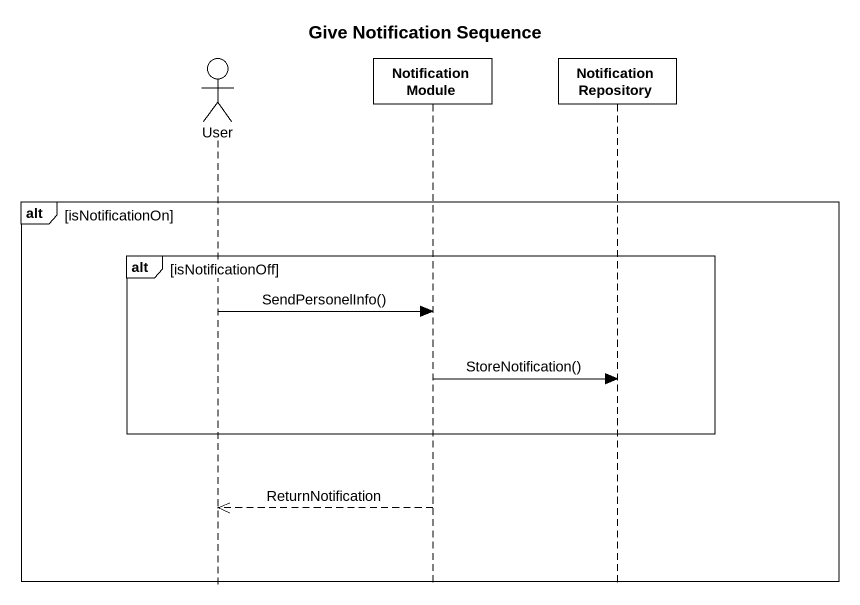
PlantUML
@startuml
title Give Notification Sequence
hide footbox
actor User
participant "Notification Module" as Notification_Module
participant "Notification Repository" as Notification_Repository

alt isNotificationOn
  alt isNotificationOff
    User -> Notification_Module : SendPersonelInfo()
    Notification_Module -> Notification_Repository : StoreNotification()
  end
  Notification_Module -->> User : ReturnNotification
end
@enduml
